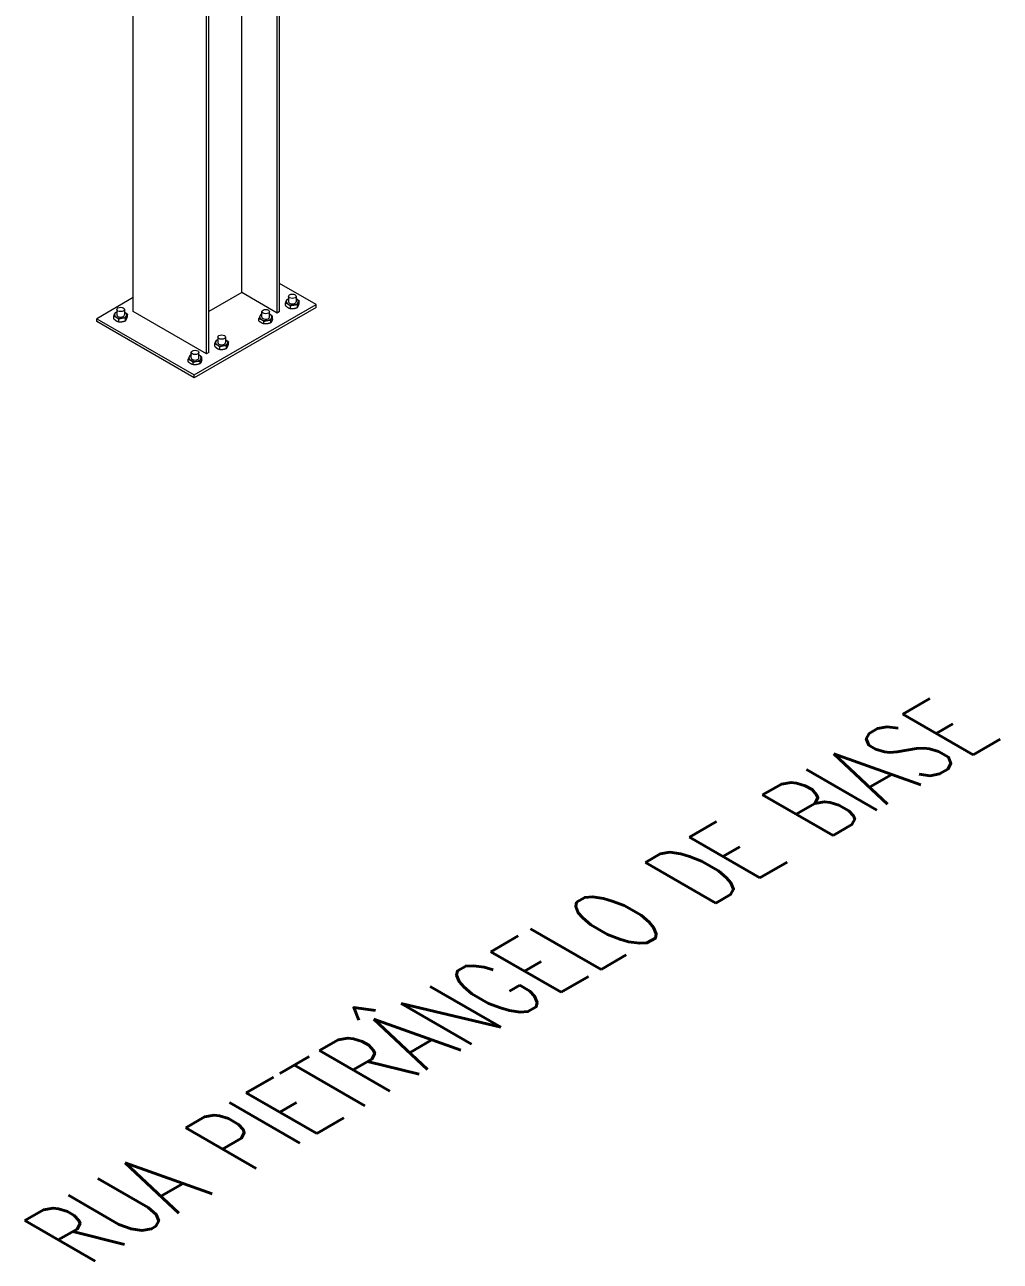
# Model space of a CAD drawing. Header units: millimetres. Extents: x -312439 to 477422, y -331570 to 212570.
# Drawn here: x 414356 to 416088, y 100663 to 102860 of the extents above; entities that cross this region are included whole.
import ezdxf

# ---------------------------------------------------------------- set-up
doc = ezdxf.new("R2010")
doc.units = ezdxf.units.MM
doc.layers.add('ARCONDTEXTO', color=4, linetype='Continuous')
doc.styles.add('ROMANS', font='romans.shx', dxfattribs={"height": 187.5})

msp = doc.modelspace()

# ---------------------------------------------------------------- linework, layer by layer
at = {"color": 0, "linetype": 'Continuous', "lineweight": 0, "extrusion": (8.40036e-17, 0.816497, 0.57735)}
for p, q in [((414741.328, 102383.727), (414741.328, 104511.425)), ((414804.118, 102347.475), (414804.118, 104510.034)), ((414808.448, 102349.976), (414808.448, 104512.534)), ((414682.869, 102277.472), (414682.869, 104440.031)), ((414678.539, 102274.972), (414678.539, 104437.53)), ((414548.629, 102349.976), (414548.629, 104400.17)), ((414873.403, 102362.476), (414808.448, 102399.978)), ((414548.629, 102374.977), (414483.674, 102337.475)), ((414741.328, 102383.727), (414682.869, 102349.976)), ((414804.118, 102347.475), (414741.328, 102383.727)), ((414824.238, 102377.314), (414824.238, 102367.686)), ((414837.846, 102377.314), (414837.846, 102367.686)), ((414519.232, 102353.894), (414519.232, 102344.266)), ((414532.839, 102353.894), (414532.839, 102344.266)), ((414656.887, 102237.471), (414873.403, 102362.476)), ((414873.403, 102357.476), (414656.887, 102232.47)), ((414818.915, 102360.603), (414818.915, 102365.017)), ((414827.793, 102355.478), (414827.793, 102359.892)), ((414839.919, 102357.354), (414839.919, 102361.768)), ((414843.168, 102364.355), (414843.168, 102368.769)), ((414873.403, 102357.476), (414873.403, 102362.476)), ((414483.674, 102332.475), (414483.674, 102337.475)), ((414483.674, 102337.475), (414656.887, 102237.471)), ((414656.887, 102232.47), (414483.674, 102332.475)), ((414513.909, 102337.182), (414513.909, 102341.597)), ((414522.786, 102332.057), (414522.786, 102336.471)), ((414534.913, 102333.933), (414534.913, 102338.347)), ((414538.162, 102340.934), (414538.162, 102345.349)), ((414678.539, 102274.972), (414548.629, 102349.976)), ((414771.709, 102333.348), (414771.709, 102337.763)), ((414777.031, 102340.431), (414777.031, 102350.06)), ((414780.586, 102328.223), (414780.586, 102332.637)), ((414790.639, 102340.431), (414790.639, 102350.06)), ((414792.712, 102330.099), (414792.712, 102334.513)), ((414795.962, 102337.1), (414795.962, 102341.514)), ((414808.448, 102349.976), (414804.118, 102347.475)), ((414693.336, 102288.1), (414693.336, 102292.514)), ((414698.659, 102304.811), (414698.659, 102295.183)), ((414702.213, 102282.974), (414702.213, 102287.389)), ((414712.266, 102304.811), (414712.266, 102295.183)), ((414714.34, 102284.85), (414714.34, 102289.265)), ((414717.589, 102291.852), (414717.589, 102296.266)), ((414646.129, 102260.845), (414646.129, 102265.259)), ((414651.452, 102267.928), (414651.452, 102277.556)), ((414665.06, 102267.928), (414665.06, 102277.556)), ((414670.382, 102264.597), (414670.382, 102269.011)), ((414682.869, 102277.472), (414678.539, 102274.972)), ((414655.007, 102255.72), (414655.007, 102260.134)), ((414667.133, 102257.595), (414667.133, 102262.01)), ((414656.887, 102232.47), (414656.887, 102237.471))]:
    msp.add_line(p, q, dxfattribs=at)
at = {"color": 0, "linetype": 'Continuous', "lineweight": 0}
for centre in [(414831.042, 102377.314), (414526.036, 102353.894), (414783.835, 102350.06), (414705.463, 102304.811), (414658.256, 102277.556)]:
    msp.add_ellipse(centre, major_axis=(6.804, 0), ratio=0.57735027, dxfattribs=at)
for centre, major_axis, start_param, end_param in [((414831.042, 102367.686), (10.872, 0), 2.87979327, 3.92699082), ((414831.042, 102367.686), (10.872, 0), 2.24694203, 2.87979327), ((414831.042, 102367.686), (10.872, 0), 3.92699082, 4.97418837), ((414831.042, 102367.686), (-6.804, 0), 0, 3.14159265), ((414831.042, 102367.686), (10.872, 0), 4.97418837, 6.02138592), ((414831.042, 102367.686), (10.872, 0), 0.78539816, 0.89465062), ((414831.042, 102367.686), (10.872, 0), 6.02138592, 7.06858347), ((414526.036, 102344.266), (10.872, 0), 2.87979327, 3.92699082), ((414526.036, 102344.266), (10.872, 0), 2.24694203, 2.87979327), ((414526.036, 102344.266), (10.872, 0), 3.92699082, 4.97418837), ((414526.036, 102344.266), (6.804, 0), 3.14159265, 3.92699082), ((414526.036, 102344.266), (6.804, 0), 3.92699082, 6.28318531), ((414526.036, 102344.266), (10.872, 0), 4.97418837, 6.02138592), ((414526.036, 102344.266), (10.872, 0), 0.78539816, 0.89465062), ((414526.036, 102344.266), (10.872, 0), 6.02138592, 7.06858347), ((414783.835, 102340.431), (10.872, 0), 2.87979327, 3.92699082), ((414783.835, 102340.431), (10.872, 0), 2.24694203, 2.87979327), ((414783.835, 102340.431), (10.872, 0), 3.92699082, 4.97418837), ((414783.835, 102340.431), (6.804, 0), 3.14159265, 3.92699082), ((414783.835, 102340.431), (6.804, 0), 3.92699082, 6.28318531), ((414783.835, 102340.431), (10.872, 0), 4.97418837, 6.02138592), ((414783.835, 102340.431), (10.872, 0), 0.78539816, 0.89465062), ((414783.835, 102340.431), (10.872, 0), 6.02138592, 7.06858347), ((414705.463, 102295.183), (10.872, 0), 2.87979327, 3.92699082), ((414705.463, 102295.183), (10.872, 0), 2.24694203, 2.87979327), ((414705.463, 102295.183), (10.872, 0), 3.92699082, 4.97418837), ((414705.463, 102295.183), (-6.804, 0), 0, 3.14159265), ((414705.463, 102295.183), (10.872, 0), 4.97418837, 6.02138592), ((414705.463, 102295.183), (10.872, 0), 0.78539816, 0.89465062), ((414705.463, 102295.183), (10.872, 0), 6.02138592, 7.06858347), ((414658.256, 102267.928), (10.872, 0), 2.87979327, 3.92699082), ((414658.256, 102267.928), (10.872, 0), 2.24694203, 2.87979327), ((414658.256, 102267.928), (6.804, 0), 3.14159265, 3.92699082), ((414658.256, 102267.928), (6.804, 0), 3.92699082, 6.28318531), ((414658.256, 102267.928), (10.872, 0), 4.97418837, 6.02138592), ((414658.256, 102267.928), (10.872, 0), 0.78539816, 0.89465062), ((414658.256, 102267.928), (10.872, 0), 6.02138592, 7.06858347), ((414658.256, 102267.928), (10.872, 0), 3.92699082, 4.97418837)]:
    msp.add_ellipse(centre, major_axis=major_axis, ratio=0.57735027, start_param=start_param, end_param=end_param, dxfattribs=at)
for points, weights in [([(414818.915, 102365.017), (414819.786, 102367.686), (414820.54, 102369.311)], [1, 1.0379548493, 1]), ([(414823.354, 102363.248), (414821.294, 102364.437), (414818.915, 102365.017)], [1, 1.03795484931, 1]), ([(414818.915, 102360.603), (414821.294, 102358.437), (414823.354, 102357.247)], [1, 1.03795484931, 1]), ([(414820.54, 102369.311), (414821.294, 102370.935), (414822.165, 102372.019)], [1, 1.0379548493, 1]), ([(414822.165, 102372.019), (414823.241, 102372.448), (414824.238, 102372.775)], [1, 1.01226104367, 1.01660040172]), ([(414827.793, 102359.892), (414825.414, 102362.058), (414823.354, 102363.248)], [1, 1.03795484931, 1]), ([(414823.354, 102357.247), (414825.414, 102356.058), (414827.793, 102355.478)], [1, 1.03795484931, 1]), ([(414833.856, 102361.623), (414831.042, 102361.188), (414827.793, 102359.892)], [1, 1.0379548493, 1]), ([(414827.793, 102355.478), (414831.042, 102355.187), (414833.856, 102355.623)], [1, 1.03795484931, 1]), ([(414839.919, 102361.768), (414836.67, 102362.058), (414833.856, 102361.623)], [1, 1.0379548493, 1]), ([(414833.856, 102355.623), (414836.67, 102356.058), (414839.919, 102357.354)], [1, 1.0379548493, 1]), ([(414837.846, 102372.601), (414838.289, 102372.379), (414838.73, 102372.125)], [1.01249115378, 1.00788270894, 1]), ([(414838.73, 102372.125), (414840.79, 102370.935), (414843.168, 102368.769)], [1, 1.03795484931, 1]), ([(414841.544, 102366.062), (414840.79, 102364.437), (414839.919, 102361.768)], [1, 1.0379548493, 1]), ([(414839.919, 102357.354), (414840.79, 102358.437), (414841.544, 102360.061)], [1, 1.03795484931, 1]), ([(414843.168, 102368.769), (414842.298, 102367.686), (414841.544, 102366.062)], [1, 1.0379548493, 1]), ([(414841.544, 102360.061), (414842.298, 102361.686), (414843.168, 102364.355)], [1, 1.0379548493, 1]), ([(414513.909, 102341.597), (414514.78, 102344.266), (414515.534, 102345.89)], [1, 1.0379548493, 1]), ([(414518.348, 102339.827), (414516.288, 102341.016), (414513.909, 102341.597)], [1, 1.03795484931, 1]), ([(414513.909, 102337.182), (414516.288, 102335.016), (414518.348, 102333.827)], [1, 1.03795484931, 1]), ([(414515.534, 102345.89), (414516.288, 102347.515), (414517.158, 102348.598)], [1, 1.0379548493, 1]), ([(414517.158, 102348.598), (414518.235, 102349.027), (414519.232, 102349.354)], [1, 1.01226104367, 1.01660040172]), ([(414522.786, 102336.471), (414520.408, 102338.638), (414518.348, 102339.827)], [1, 1.03795484931, 1]), ([(414518.348, 102333.827), (414520.408, 102332.637), (414522.786, 102332.057)], [1, 1.03795484931, 1]), ([(414528.849, 102338.202), (414526.036, 102337.767), (414522.786, 102336.471)], [1, 1.03795484931, 1]), ([(414522.786, 102332.057), (414526.036, 102331.767), (414528.849, 102332.202)], [1, 1.0379548493, 1]), ([(414534.913, 102338.347), (414531.663, 102338.638), (414528.849, 102338.202)], [1, 1.0379548493, 1]), ([(414528.849, 102332.202), (414531.663, 102332.637), (414534.913, 102333.933)], [1, 1.0379548493, 1]), ([(414532.839, 102349.181), (414533.283, 102348.959), (414533.723, 102348.704)], [1.01249115378, 1.00788270894, 1]), ([(414533.723, 102348.704), (414535.783, 102347.515), (414538.162, 102345.349)], [1, 1.03795484931, 1]), ([(414536.537, 102342.641), (414535.783, 102341.016), (414534.913, 102338.347)], [1, 1.0379548493, 1]), ([(414534.913, 102333.933), (414535.783, 102335.016), (414536.537, 102336.641)], [1, 1.0379548493, 1]), ([(414538.162, 102345.349), (414537.291, 102344.266), (414536.537, 102342.641)], [1, 1.0379548493, 1]), ([(414536.537, 102336.641), (414537.291, 102338.265), (414538.162, 102340.934)], [1, 1.0379548493, 1]), ([(414773.333, 102342.056), (414772.579, 102340.431), (414771.709, 102337.763)], [1, 1.03795484931, 1]), ([(414771.709, 102337.763), (414774.087, 102337.182), (414776.147, 102335.993)], [1, 1.03795484931, 1]), ([(414776.147, 102329.993), (414774.087, 102331.182), (414771.709, 102333.348)], [1, 1.03795484931, 1]), ([(414774.958, 102344.764), (414774.087, 102343.681), (414773.333, 102342.056)], [1, 1.0379548493, 1]), ([(414777.031, 102345.52), (414776.034, 102345.193), (414774.958, 102344.764)], [1.01660040172, 1.01226104367, 1]), ([(414776.147, 102335.993), (414778.207, 102334.803), (414780.586, 102332.637)], [1, 1.03795484931, 1]), ([(414780.586, 102328.223), (414778.207, 102328.803), (414776.147, 102329.993)], [1, 1.03795484931, 1]), ([(414780.586, 102332.637), (414783.835, 102333.933), (414786.649, 102334.368)], [1, 1.0379548493, 1]), ([(414786.649, 102334.368), (414789.463, 102334.803), (414792.712, 102334.513)], [1, 1.0379548493, 1]), ([(414792.712, 102330.099), (414789.463, 102328.803), (414786.649, 102328.368)], [1, 1.03795484931, 1]), ([(414791.523, 102344.87), (414791.082, 102345.124), (414790.639, 102345.347)], [1, 1.00788270894, 1.01249115378]), ([(414795.962, 102341.514), (414793.583, 102343.681), (414791.523, 102344.87)], [1, 1.03795484931, 1]), ([(414792.712, 102334.513), (414793.583, 102337.182), (414794.337, 102338.807)], [1, 1.0379548493, 1]), ([(414794.337, 102332.806), (414793.583, 102331.182), (414792.712, 102330.099)], [1, 1.0379548493, 1]), ([(414794.337, 102338.807), (414795.091, 102340.431), (414795.962, 102341.514)], [1, 1.0379548493, 1]), ([(414795.962, 102337.1), (414795.091, 102334.431), (414794.337, 102332.806)], [1, 1.03795484931, 1]), ([(414786.649, 102328.368), (414783.835, 102327.933), (414780.586, 102328.223)], [1, 1.0379548493, 1]), ([(414693.336, 102292.514), (414694.207, 102295.183), (414694.961, 102296.808)], [1, 1.0379548493, 1]), ([(414697.775, 102290.744), (414695.715, 102291.934), (414693.336, 102292.514)], [1, 1.03795484931, 1]), ([(414693.336, 102288.1), (414695.715, 102285.933), (414697.775, 102284.744)], [1, 1.03795484931, 1]), ([(414694.961, 102296.808), (414695.715, 102298.432), (414696.585, 102299.515)], [1, 1.0379548493, 1]), ([(414696.585, 102299.515), (414697.662, 102299.944), (414698.659, 102300.271)], [1, 1.01226104367, 1.01660040172]), ([(414702.213, 102287.389), (414699.835, 102289.555), (414697.775, 102290.744)], [1, 1.03795484931, 1]), ([(414708.277, 102289.12), (414705.463, 102288.684), (414702.213, 102287.389)], [1, 1.0379548493, 1]), ([(414714.34, 102289.265), (414711.09, 102289.555), (414708.277, 102289.12)], [1, 1.0379548493, 1]), ([(414712.266, 102300.098), (414712.71, 102299.876), (414713.15, 102299.622)], [1.01249115378, 1.00788270894, 1]), ([(414713.15, 102299.622), (414715.21, 102298.432), (414717.589, 102296.266)], [1, 1.03795484931, 1]), ([(414715.964, 102293.558), (414715.21, 102291.934), (414714.34, 102289.265)], [1, 1.0379548493, 1]), ([(414714.34, 102284.85), (414715.21, 102285.933), (414715.964, 102287.558)], [1, 1.03795484931, 1]), ([(414717.589, 102296.266), (414716.718, 102295.183), (414715.964, 102293.558)], [1, 1.0379548493, 1]), ([(414715.964, 102287.558), (414716.718, 102289.183), (414717.589, 102291.852)], [1, 1.0379548493, 1]), ([(414647.754, 102269.553), (414647, 102267.928), (414646.129, 102265.259)], [1, 1.03795484931, 1]), ([(414646.129, 102265.259), (414648.508, 102264.679), (414650.568, 102263.49)], [1, 1.03795484931, 1]), ([(414649.379, 102272.26), (414648.508, 102271.177), (414647.754, 102269.553)], [1, 1.0379548493, 1]), ([(414651.452, 102273.017), (414650.455, 102272.69), (414649.379, 102272.26)], [1.01660040172, 1.01226104367, 1]), ([(414665.944, 102272.367), (414665.503, 102272.621), (414665.06, 102272.843)], [1, 1.00788270894, 1.01249115378]), ([(414670.382, 102269.011), (414668.004, 102271.177), (414665.944, 102272.367)], [1, 1.03795484931, 1]), ([(414667.133, 102262.01), (414668.004, 102264.679), (414668.758, 102266.303)], [1, 1.0379548493, 1]), ([(414668.758, 102266.303), (414669.512, 102267.928), (414670.382, 102269.011)], [1, 1.0379548493, 1]), ([(414670.382, 102264.597), (414669.512, 102261.928), (414668.758, 102260.303)], [1, 1.03795484931, 1]), ([(414697.775, 102284.744), (414699.835, 102283.555), (414702.213, 102282.974)], [1, 1.03795484931, 1]), ([(414702.213, 102282.974), (414705.463, 102282.684), (414708.277, 102283.119)], [1, 1.03795484931, 1]), ([(414708.277, 102283.119), (414711.09, 102283.555), (414714.34, 102284.85)], [1, 1.0379548493, 1]), ([(414650.568, 102257.489), (414648.508, 102258.679), (414646.129, 102260.845)], [1, 1.03795484931, 1]), ([(414650.568, 102263.49), (414652.628, 102262.3), (414655.007, 102260.134)], [1, 1.03795484931, 1]), ([(414655.007, 102255.72), (414652.628, 102256.3), (414650.568, 102257.489)], [1, 1.03795484931, 1]), ([(414655.007, 102260.134), (414658.256, 102261.43), (414661.07, 102261.865)], [1, 1.0379548493, 1]), ([(414661.07, 102255.865), (414658.256, 102255.429), (414655.007, 102255.72)], [1, 1.0379548493, 1]), ([(414661.07, 102261.865), (414663.884, 102262.3), (414667.133, 102262.01)], [1, 1.0379548493, 1]), ([(414667.133, 102257.595), (414663.884, 102256.3), (414661.07, 102255.865)], [1, 1.03795484931, 1]), ([(414668.758, 102260.303), (414668.004, 102258.679), (414667.133, 102257.595)], [1, 1.0379548493, 1])]:
    msp.add_rational_spline(points, weights, degree=2, dxfattribs=at)

# ---------------------------------------------------------------- texts
at = {"layer": 'ARCONDTEXTO', "linetype": 'Continuous', "lineweight": -3, "style": 'ROMANS', "oblique": 330, "width": 0.8}
msp.add_text('RUA PIETRÂNGELO DE BIASE', height=125, rotation=30, dxfattribs=at).set_placement((414466.015, 100654.284))

doc.saveas('drawing.dxf')
